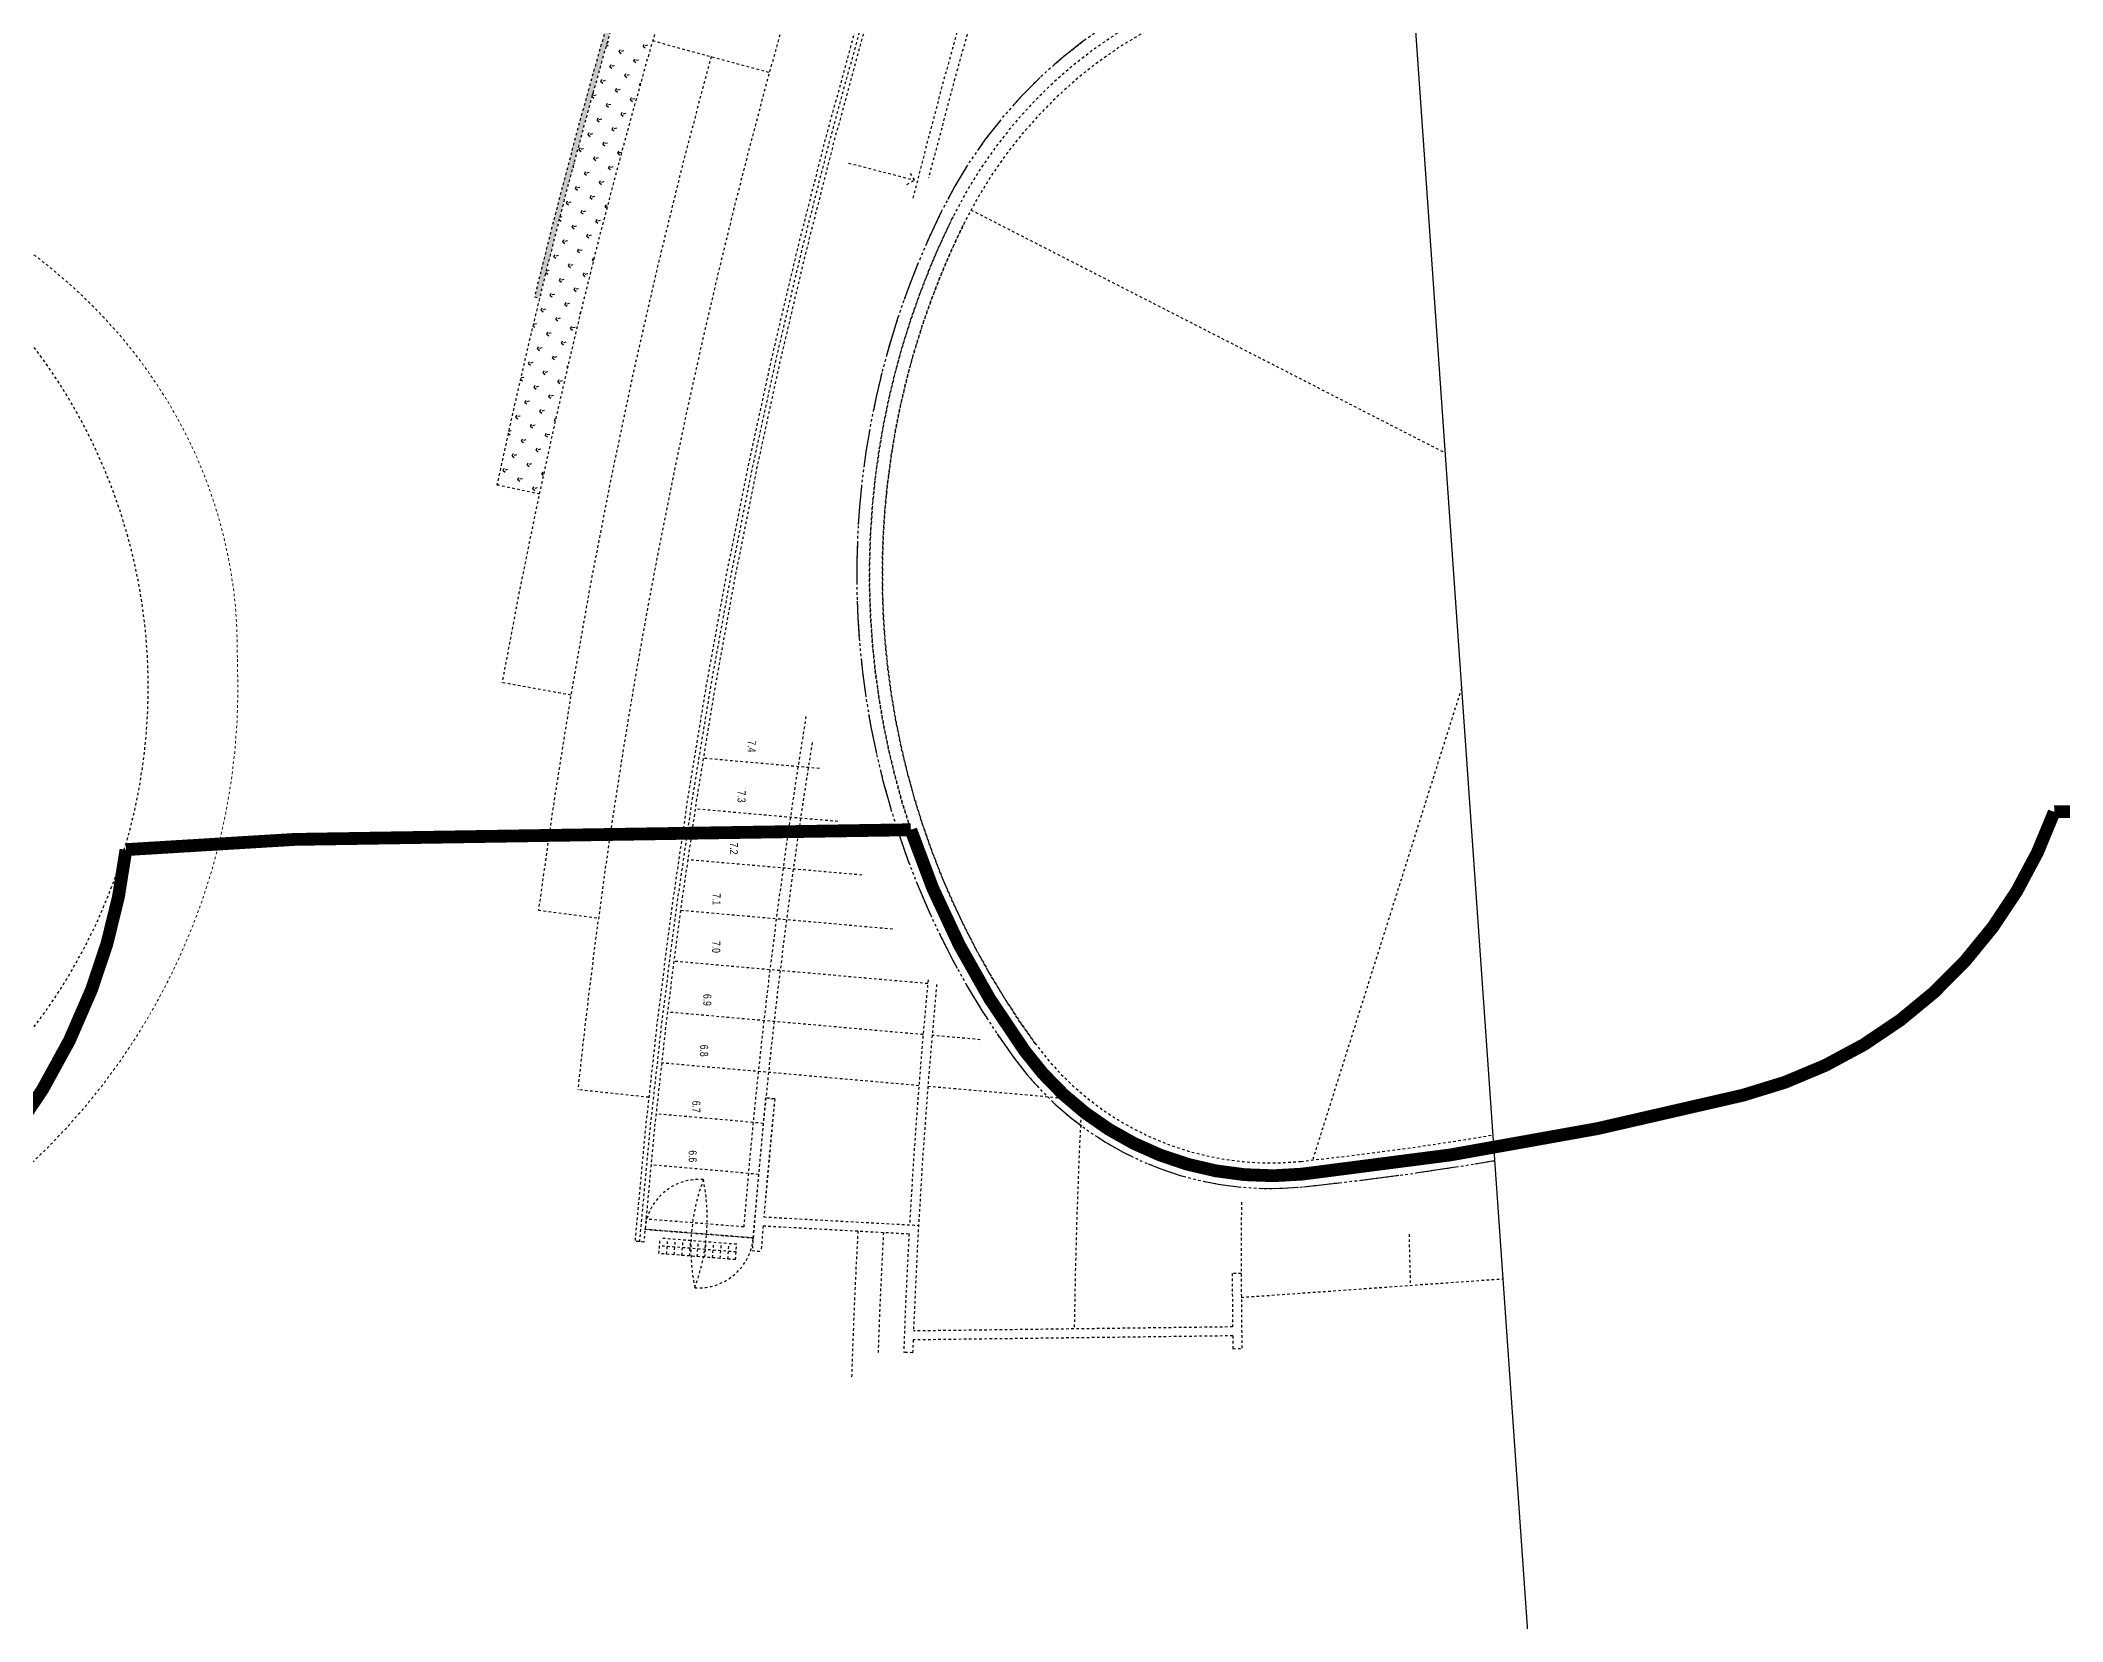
# Model space of a CAD drawing. Header units: millimetres. Extents: x 50357 to 985146, y 723188 to 1803594.
# Drawn here: x 830245.9 to 830324.9, y 818150 to 818211.7 of the extents above; entities that cross this region are included whole.
import ezdxf
from ezdxf.xclip import XClip

# ---------------------------------------------------------------- set-up
doc = ezdxf.new("R2010")
doc.units = ezdxf.units.MM
doc.header["$LTSCALE"] = 3
doc.header["$MEASUREMENT"] = 0
for name, pattern in [('DIVIDE', [1.25, 0.5, -0.25, 0, -0.25, 0, -0.25]), ('x-baseplan$0$DGN Style 2', [1.94727e-06, 0, -1.94727e-06]), ('x-baseplan$0$HIDDEN', [0.375, 0.25, -0.125]), ('x-boundary$0$DGN Style 4', [76.563414, 38.257796, -19.128898, 0.047822, -19.128898])]:
    doc.linetypes.add(name, pattern=pattern)
doc.layers.get('Defpoints').update_dxf_attribs({"color": 32})
doc.layers.add('00_Xref', color=7, linetype='Continuous')
doc.layers.add('x-baseplan$0$AR-SITE-TXT_AR_BS_', color=1, linetype='Continuous')
for name, color, linetype, true_color in [('x-baseplan$0$AR-ROAD_AR_BS_MI_', 7, 'Continuous', 0x6d6d6d), ('x-baseplan$0$AR-SITEROAD_AR_BS_', 7, 'Continuous', 0x6d6d6d), ('x-boundary$0$AR-SIMS_BL_', 7, 'x-boundary$0$DGN Style 4', 0xff0505)]:
    doc.layers.add(name, color=color, linetype=linetype, true_color=true_color)
doc.styles.add('x-baseplan$0$Style-ENGINEERING', font='ENGINEERING.shx')

# ---------------------------------------------------------------- blocks, each defined once
blk = doc.blocks.new('x-baseplan')
at = {"layer": 'x-baseplan$0$AR-SITEROAD_AR_BS_', "linetype": 'x-baseplan$0$DGN Style 2'}
blk.add_hatch(color=253, dxfattribs=at).paths.add_polyline_path([(834902.116, 818238.348), (834901.932, 818238.425, 0.037387), (834890.05, 818201.727), (834890.245, 818201.68, -0.037385)])
at = {"layer": 'x-baseplan$0$AR-ROAD_AR_BS_MI_', "linetype": 'x-baseplan$0$HIDDEN', "ltscale": 2}
blk.add_lwpolyline([(834948.628, 818196.996), (834949.85, 818193.602, -0.442552), (834937.368, 818170.061, -0.036377), (834920.082, 818166.965, -0.267536), (834908.782, 818171.988, -0.278995), (834905.945, 818205.081, -0.51297), (834935.497, 818209.978, 0.040904), (834944.672, 818202.22, -0.152379)], format="xyb", close=True, dxfattribs=at)
at = {"layer": 'x-baseplan$0$AR-ROAD_AR_BS_MI_', "linetype": 'x-baseplan$0$DGN Style 2'}
blk.add_arc((834852.969, 818186.486), 22, 277.55884, 77.85469, dxfattribs=at)
at = {"layer": 'x-baseplan$0$AR-ROAD_AR_BS_MI_', "linetype": 'x-baseplan$0$DGN Style 2', "lineweight": 0}
blk.add_arc((834852.969, 818186.486), 25.5, 277.74728, 2.44013, dxfattribs=at)
blk.add_rational_spline([(834857.577, 818208.294), (834878.73, 818205.98), (834878.446, 818187.571)], [0.950846654704, 0.76127643777, 0.999999999995], degree=2, dxfattribs=at)
at = {"layer": 'x-baseplan$0$AR-SITEROAD_AR_BS_', "color": 253, "linetype": 'x-baseplan$0$DGN Style 2'}
for p, q in [((834892.951, 818211.696), (834892.888, 818211.681)), ((834894.287, 818211.517), (834894.37, 818211.691)), ((834894.662, 818211.739), (834899.221, 818210.497)), ((834892.861, 818211.587), (834892.927, 818211.536)), ((834892.996, 818210.72), (834893.078, 818210.893)), ((834893.353, 818211.297), (834893.435, 818211.471)), ((834893.528, 818211.339), (834893.353, 818211.297)), ((834893.353, 818211.297), (834893.504, 818211.179)), ((834893.93, 818210.94), (834894.013, 818211.114)), ((834894.106, 818210.981), (834893.93, 818210.94)), ((834893.93, 818210.94), (834894.082, 818210.822)), ((834894.463, 818211.559), (834894.287, 818211.517)), ((834894.287, 818211.517), (834894.439, 818211.399)), ((834892.639, 818210.143), (834892.721, 818210.316)), ((834892.814, 818210.184), (834892.639, 818210.143)), ((834892.639, 818210.143), (834892.79, 818210.024)), ((834893.171, 818210.761), (834892.996, 818210.72)), ((834892.996, 818210.72), (834893.147, 818210.601)), ((834893.573, 818210.363), (834893.656, 818210.536)), ((834893.748, 818210.404), (834893.573, 818210.363)), ((834893.573, 818210.363), (834893.724, 818210.244)), ((834894.151, 818210.006), (834894.196, 818210.102)), ((834933.738, 818210.184), (834920.433, 818168.008)), ((834892.291, 818209.558), (834892.433, 818209.447)), ((834892.457, 818209.607), (834892.294, 818209.568)), ((834892.309, 818209.622), (834892.364, 818209.739)), ((834892.859, 818209.208), (834892.941, 818209.382)), ((834893.034, 818209.25), (834892.859, 818209.208)), ((834893.216, 818209.786), (834893.299, 818209.959)), ((834893.391, 818209.827), (834893.216, 818209.786)), ((834893.216, 818209.786), (834893.367, 818209.667)), ((834893.793, 818209.428), (834893.876, 818209.602)), ((834893.969, 818209.47), (834893.793, 818209.428)), ((834893.793, 818209.428), (834893.945, 818209.31)), ((834894.171, 818210.01), (834894.151, 818210.006)), ((834894.151, 818210.006), (834894.166, 818209.994)), ((834892.502, 818208.631), (834892.584, 818208.804)), ((834892.677, 818208.672), (834892.502, 818208.631)), ((834892.502, 818208.631), (834892.653, 818208.512)), ((834892.859, 818209.208), (834893.01, 818209.09)), ((834893.079, 818208.274), (834893.162, 818208.447)), ((834893.436, 818208.851), (834893.519, 818209.025)), ((834893.612, 818208.892), (834893.436, 818208.851)), ((834893.436, 818208.851), (834893.588, 818208.733)), ((834892.145, 818208.054), (834892.227, 818208.227)), ((834892.32, 818208.095), (834892.145, 818208.054)), ((834892.145, 818208.054), (834892.296, 818207.935)), ((834892.722, 818207.697), (834892.805, 818207.87)), ((834892.897, 818207.738), (834892.722, 818207.697)), ((834892.722, 818207.697), (834892.873, 818207.578)), ((834893.254, 818208.315), (834893.079, 818208.274)), ((834893.079, 818208.274), (834893.23, 818208.155)), ((834891.606, 818206.94), (834891.58, 818206.934)), ((834891.788, 818207.476), (834891.87, 818207.65)), ((834891.963, 818207.518), (834891.788, 818207.476)), ((834891.788, 818207.476), (834891.939, 818207.358)), ((834892.365, 818207.119), (834892.447, 818207.293)), ((834892.54, 818207.16), (834892.365, 818207.119)), ((834892.365, 818207.119), (834892.516, 818207.001)), ((834892.942, 818206.762), (834893.025, 818206.936)), ((834893.299, 818207.339), (834893.382, 818207.513)), ((834893.446, 818207.374), (834893.299, 818207.339)), ((834893.299, 818207.339), (834893.413, 818207.251)), ((834891.547, 818206.808), (834891.582, 818206.781)), ((834891.651, 818205.965), (834891.733, 818206.138)), ((834892.008, 818206.542), (834892.09, 818206.715)), ((834892.183, 818206.583), (834892.008, 818206.542)), ((834892.008, 818206.542), (834892.159, 818206.423)), ((834892.585, 818206.185), (834892.668, 818206.358)), ((834892.76, 818206.226), (834892.585, 818206.185)), ((834892.585, 818206.185), (834892.736, 818206.066)), ((834893.118, 818206.803), (834892.942, 818206.762)), ((834892.942, 818206.762), (834893.094, 818206.644)), ((834891.294, 818205.387), (834891.376, 818205.561)), ((834891.469, 818205.429), (834891.294, 818205.387)), ((834891.294, 818205.387), (834891.445, 818205.269)), ((834891.826, 818206.006), (834891.651, 818205.965)), ((834891.651, 818205.965), (834891.802, 818205.846)), ((834892.228, 818205.607), (834892.311, 818205.781)), ((834892.403, 818205.649), (834892.228, 818205.607)), ((834892.228, 818205.607), (834892.379, 818205.489)), ((834892.805, 818205.25), (834892.888, 818205.424)), ((834891.011, 818204.752), (834891.088, 818204.692)), ((834891.112, 818204.851), (834891.032, 818204.832)), ((834891.514, 818204.453), (834891.596, 818204.626)), ((834891.871, 818205.03), (834891.953, 818205.204)), ((834892.046, 818205.071), (834891.871, 818205.03)), ((834891.871, 818205.03), (834892.022, 818204.912)), ((834892.448, 818204.673), (834892.531, 818204.847)), ((834892.624, 818204.714), (834892.448, 818204.673)), ((834892.448, 818204.673), (834892.6, 818204.555)), ((834892.889, 818205.27), (834892.805, 818205.25)), ((834892.805, 818205.25), (834892.871, 818205.199)), ((834907.093, 818205.127), (834949.423, 818183.437)), ((834891.157, 818203.876), (834891.239, 818204.049)), ((834891.332, 818203.917), (834891.157, 818203.876)), ((834891.157, 818203.876), (834891.308, 818203.757)), ((834891.689, 818204.494), (834891.514, 818204.453)), ((834891.514, 818204.453), (834891.665, 818204.334)), ((834892.091, 818204.096), (834892.174, 818204.269)), ((834892.266, 818204.137), (834892.091, 818204.096)), ((834892.091, 818204.096), (834892.242, 818203.977)), ((834890.8, 818203.298), (834890.882, 818203.472)), ((834890.975, 818203.34), (834890.8, 818203.298)), ((834890.8, 818203.298), (834890.951, 818203.18)), ((834891.377, 818202.941), (834891.459, 818203.115)), ((834891.552, 818202.982), (834891.377, 818202.941)), ((834891.377, 818202.941), (834891.528, 818202.823)), ((834891.734, 818203.518), (834891.817, 818203.692)), ((834891.909, 818203.56), (834891.734, 818203.518)), ((834891.734, 818203.518), (834891.885, 818203.4)), ((834892.311, 818203.161), (834892.394, 818203.335)), ((834892.353, 818203.171), (834892.311, 818203.161)), ((834892.311, 818203.161), (834892.344, 818203.136)), ((834890.491, 818202.683), (834890.594, 818202.602)), ((834890.618, 818202.762), (834890.503, 818202.735)), ((834891.02, 818202.364), (834891.102, 818202.537)), ((834891.195, 818202.405), (834891.02, 818202.364)), ((834891.02, 818202.364), (834891.171, 818202.245)), ((834891.597, 818202.007), (834891.68, 818202.18)), ((834891.954, 818202.584), (834892.037, 818202.758)), ((834892.13, 818202.625), (834891.954, 818202.584)), ((834891.954, 818202.584), (834892.106, 818202.466)), ((834890.05, 818201.727), (834890.245, 818201.68)), ((834890.306, 818201.209), (834890.388, 818201.383)), ((834890.663, 818201.787), (834890.745, 818201.96)), ((834890.838, 818201.828), (834890.663, 818201.787)), ((834890.663, 818201.787), (834890.814, 818201.668)), ((834891.24, 818201.429), (834891.323, 818201.603)), ((834891.415, 818201.471), (834891.24, 818201.429)), ((834891.24, 818201.429), (834891.391, 818201.311)), ((834891.772, 818202.048), (834891.597, 818202.007)), ((834891.597, 818202.007), (834891.748, 818201.888)), ((834889.985, 818200.603), (834890.1, 818200.513)), ((834890.124, 818200.673), (834889.995, 818200.643)), ((834890.481, 818201.251), (834890.306, 818201.209)), ((834890.306, 818201.209), (834890.457, 818201.091)), ((834890.883, 818200.852), (834890.965, 818201.026)), ((834891.058, 818200.893), (834890.883, 818200.852)), ((834890.883, 818200.852), (834891.034, 818200.734)), ((834891.46, 818200.495), (834891.543, 818200.669)), ((834891.817, 818201.072), (834891.854, 818201.149)), ((834891.836, 818201.077), (834891.817, 818201.072)), ((834891.817, 818201.072), (834891.832, 818201.061)), ((834890.169, 818199.698), (834890.251, 818199.871)), ((834890.526, 818200.275), (834890.608, 818200.448)), ((834890.701, 818200.316), (834890.526, 818200.275)), ((834890.526, 818200.275), (834890.677, 818200.156)), ((834891.103, 818199.918), (834891.186, 818200.091)), ((834891.278, 818199.959), (834891.103, 818199.918)), ((834891.103, 818199.918), (834891.255, 818199.799)), ((834891.636, 818200.536), (834891.46, 818200.495)), ((834891.46, 818200.495), (834891.612, 818200.377)), ((834889.812, 818199.12), (834889.894, 818199.294)), ((834889.987, 818199.162), (834889.812, 818199.12)), ((834889.812, 818199.12), (834889.963, 818199.002)), ((834890.344, 818199.739), (834890.169, 818199.698)), ((834890.169, 818199.698), (834890.32, 818199.579)), ((834890.746, 818199.34), (834890.829, 818199.514)), ((834890.921, 818199.382), (834890.746, 818199.34)), ((834890.746, 818199.34), (834890.897, 818199.222)), ((834891.324, 818198.983), (834891.354, 818199.047)), ((834891.34, 818198.987), (834891.324, 818198.983)), ((834891.324, 818198.983), (834891.336, 818198.973)), ((834889.496, 818198.511), (834889.606, 818198.424)), ((834889.63, 818198.584), (834889.506, 818198.555)), ((834890.032, 818198.186), (834890.114, 818198.359)), ((834890.207, 818198.227), (834890.032, 818198.186)), ((834890.032, 818198.186), (834890.183, 818198.067)), ((834890.389, 818198.763), (834890.471, 818198.937)), ((834890.564, 818198.804), (834890.389, 818198.763)), ((834890.389, 818198.763), (834890.54, 818198.645)), ((834890.966, 818198.406), (834891.049, 818198.58)), ((834891.142, 818198.447), (834890.966, 818198.406)), ((834890.966, 818198.406), (834891.118, 818198.288)), ((834889.675, 818197.609), (834889.757, 818197.782)), ((834889.85, 818197.65), (834889.675, 818197.609)), ((834889.675, 818197.609), (834889.826, 818197.49)), ((834890.252, 818197.251), (834890.335, 818197.425)), ((834890.609, 818197.829), (834890.692, 818198.002)), ((834890.785, 818197.87), (834890.609, 818197.829)), ((834890.609, 818197.829), (834890.761, 818197.71)), ((834889.318, 818197.031), (834889.4, 818197.205)), ((834889.493, 818197.073), (834889.318, 818197.031)), ((834889.318, 818197.031), (834889.469, 818196.913)), ((834889.895, 818196.674), (834889.978, 818196.848)), ((834890.07, 818196.715), (834889.895, 818196.674)), ((834889.895, 818196.674), (834890.046, 818196.556)), ((834890.427, 818197.293), (834890.252, 818197.251)), ((834890.252, 818197.251), (834890.403, 818197.133)), ((834890.83, 818196.894), (834890.889, 818197.019)), ((834890.862, 818196.902), (834890.83, 818196.894)), ((834890.83, 818196.894), (834890.856, 818196.874)), ((834889.022, 818196.406), (834889.112, 818196.335)), ((834889.136, 818196.495), (834889.036, 818196.472)), ((834889.538, 818196.097), (834889.62, 818196.27)), ((834889.713, 818196.138), (834889.538, 818196.097)), ((834889.538, 818196.097), (834889.689, 818195.978)), ((834890.115, 818195.74), (834890.198, 818195.913)), ((834890.472, 818196.317), (834890.555, 818196.491)), ((834890.648, 818196.358), (834890.472, 818196.317)), ((834890.472, 818196.317), (834890.624, 818196.199)), ((834888.824, 818194.942), (834888.906, 818195.116)), ((834889.181, 818195.52), (834889.263, 818195.693)), ((834889.356, 818195.561), (834889.181, 818195.52)), ((834889.181, 818195.52), (834889.332, 818195.401)), ((834889.758, 818195.162), (834889.841, 818195.336)), ((834889.933, 818195.204), (834889.758, 818195.162)), ((834889.758, 818195.162), (834889.909, 818195.044)), ((834890.291, 818195.781), (834890.115, 818195.74)), ((834890.115, 818195.74), (834890.267, 818195.621)), ((834888.642, 818194.406), (834888.585, 818194.393)), ((834888.585, 818194.392), (834890.237, 818194.041)), ((834888.585, 818194.392), (834890.237, 818194.041)), ((834888.999, 818194.984), (834888.824, 818194.942)), ((834888.824, 818194.942), (834888.975, 818194.824)), ((834889.401, 818194.585), (834889.484, 818194.759)), ((834889.576, 818194.626), (834889.401, 818194.585)), ((834889.401, 818194.585), (834889.552, 818194.467)), ((834889.978, 818194.228), (834890.061, 818194.402)), ((834890.154, 818194.269), (834889.978, 818194.228)), ((834890.336, 818194.805), (834890.418, 818194.979)), ((834890.404, 818194.822), (834890.336, 818194.805)), ((834890.336, 818194.805), (834890.391, 818194.761)), ((834889.978, 818194.228), (834890.13, 818194.11)), ((834891.467, 818186.172), (834888.782, 818186.661)), ((834901.174, 818183.304), (834896.632, 818183.704)), ((834901.896, 818181.233), (834896.321, 818181.724)), ((834902.837, 818179.142), (834896.026, 818179.742)), ((834890.203, 818177.775), (834892.544, 818177.463)), ((834904.033, 818177.029), (834895.747, 818177.759)), ((834905.403, 818174.901), (834895.484, 818175.774)), ((834905.223, 818172.909), (834895.237, 818173.788)), ((834907.453, 818172.712), (834905.571, 818172.878)), ((834905.059, 818170.915), (834895.005, 818171.801)), ((834894.507, 818170.46), (834891.739, 818170.756)), ((834910.893, 818170.402), (834905.407, 818170.885)), ((834898.983, 818169.443), (834894.79, 818169.812)), ((834898.588, 818164.968), (834899.082, 818170.438)), ((834899.431, 818170.402), (834899.006, 818165.788)), ((834899.082, 818170.438), (834899.431, 818170.402)), ((834899.431, 818170.402), (834899.082, 818170.438)), ((834898.797, 818167.451), (834894.591, 818167.822)), ((834894.362, 818165.303), (834898.588, 818164.968)), ((834898.588, 818164.968), (834894.362, 818165.303)), ((834898.221, 818165.398), (834894.393, 818165.701)), ((834898.977, 818165.439), (834904.675, 818165.129)), ((834899.006, 818165.788), (834905.048, 818165.459)), ((834899.006, 818165.788), (834904.694, 818165.478)), ((834894.319, 818164.804), (834893.971, 818164.834)), ((834894.909, 818164.357), (834894.956, 818164.955)), ((834897.899, 818164.12), (834894.909, 818164.357)), ((834897.923, 818164.419), (834894.932, 818164.656)), ((834897.947, 818164.718), (834894.956, 818164.955)), ((834895.208, 818164.333), (834895.255, 818164.931)), ((834895.507, 818164.309), (834895.554, 818164.907)), ((834895.806, 818164.286), (834895.853, 818164.884)), ((834896.105, 818164.262), (834896.152, 818164.86)), ((834896.404, 818164.238), (834896.451, 818164.836)), ((834896.703, 818164.214), (834896.75, 818164.813)), ((834897.002, 818164.191), (834897.049, 818164.789)), ((834897.301, 818164.167), (834897.348, 818164.765)), ((834897.6, 818164.143), (834897.647, 818164.742)), ((834897.899, 818164.12), (834897.947, 818164.718)), ((834898.549, 818164.47), (834898.898, 818164.443)), ((834917.646, 818163.579), (834917.296, 818163.578)), ((834917.651, 818162.646), (834932.736, 818163.716)), ((834917.315, 818161.141), (834904.834, 818160.982)), ((834917.311, 818161.491), (834904.847, 818161.332)), ((834904.816, 818160.482), (834904.466, 818160.495)), ((834917.322, 818160.641), (834917.672, 818160.646))]:
    blk.add_line(p, q, dxfattribs=at)
at = {"layer": 'x-baseplan$0$AR-SITEROAD_AR_BS_', "color": 253, "linetype": 'x-baseplan$0$DGN Style 2', "extrusion": (0, 0, -1)}
for p, q in [((834902.317, 818206.956), (834904.884, 818206.295)), ((834904.594, 818206.124), (834904.884, 818206.295)), ((834904.884, 818206.295), (834904.713, 818206.585))]:
    blk.add_line(p, q, dxfattribs=at)
at = {"layer": 'x-baseplan$0$AR-SITEROAD_AR_BS_', "color": 253, "linetype": 'x-baseplan$0$DGN Style 2'}
for centre, radius, start, end in [((835145.166, 818145.44), 247.35, 151.20952, 165.73669), ((835141.046, 818140.736), 258.1, 157.77765, 168.00137), ((835141.046, 818140.736), 258.3, 157.77765, 166.34203), ((835143.793, 818143.872), 250.7, 159.2204, 175.20366), ((835143.793, 818143.872), 250.525, 159.2204, 175.20366), ((835143.793, 818143.872), 250.35, 159.2204, 175.20366), ((835145.166, 818145.44), 247.75, 161.67154, 165.96136), ((834922.48, 818196.918), 18.44, 45.09592, 153.72179), ((834922.48, 818196.918), 17.94, 45.09592, 153.72125), ((835141.046, 818140.736), 256.411, 163.33263, 169.68217), ((834922.48, 818196.918), 17.44, 45.09592, 153.72125), ((835143.793, 818143.872), 253.484, 164.18975, 173.91189), ((835143.793, 818143.872), 255.846, 164.76156, 172.38501), ((834934.71, 818190.879), 32.08, 153.72156, 216.07686), ((834934.71, 818190.879), 31.58, 153.72125, 216.07686), ((834934.71, 818190.879), 31.08, 153.72125, 216.07686), ((835145.166, 818145.44), 247.75, 170.73196, 175.37926), ((835145.166, 818145.44), 247.35, 170.95665, 175.58756), ((835145.166, 818145.44), 247.35, 170.95665, 175.47177), ((835150.659, 818151.711), 246.35, 174.56446, 176.79646), ((835150.659, 818151.711), 246, 174.59813, 177.75867), ((834918.79, 818179.28), 11.883, 216.07686, 275.9886), ((834918.79, 818179.28), 11.383, 216.07686, 275.9886), ((834918.79, 818179.28), 11.383, 216.07686, 275.9886), ((834918.79, 818179.28), 12.383, 216.07686, 275.9886), ((834907.474, 818287.155), 119.85, 275.9886, 284.32195), ((834907.474, 818287.155), 120.35, 275.9886, 284.32195), ((835145.166, 818145.44), 247, 174.19955, 175.2744), ((835156.152, 818157.983), 245.05, 177.19406, 179.19821), ((834907.474, 818287.155), 120.85, 275.9886, 284.32195), ((834896.475, 818165.135), 2.12, 85.47032, 175.47177), ((834903.793, 818164.556), 7.641, 159.36294, 191.5806), ((834889.157, 818165.715), 7.641, 339.36294, 11.5806), ((835161.645, 818164.255), 244, 179.50435, 180.84737), ((835145.166, 818145.44), 247, 175.35562, 175.58759), ((835150.659, 818151.711), 248.35, 176.87786, 178.19674), ((835150.659, 818151.711), 247.35, 176.87786, 177.98853), ((835150.659, 818151.711), 246.35, 176.87786, 177.95674), ((835167.139, 818170.526), 243, 181.27742, 181.74789), ((834896.475, 818165.135), 2.12, 265.47177, 355.47177), ((835161.645, 818164.255), 244.35, 180.15855, 180.64807), ((835161.645, 818164.255), 244.35, 180.73014, 180.84738), ((835150.659, 818151.711), 246, 177.84029, 177.95674)]:
    blk.add_arc(centre, radius, start, end, dxfattribs=at)
at = {"layer": 'x-baseplan$0$AR-SITEROAD_AR_BS_', "color": 253, "linetype": 'x-baseplan$0$DGN Style 2', "extrusion": (0, 0, -1)}
for radius in [31.58, 31.08]:
    blk.add_arc((-834934.71, 818190.879), radius, 323.92314, 26.27875, dxfattribs=at)
at = {"layer": 'x-baseplan$0$AR-SITE-TXT_AR_BS_', "linetype": 'x-baseplan$0$DGN Style 2', "style": 'x-baseplan$0$Style-ENGINEERING', "width": 0.8}
for s, p in [('7.4', (834898.376, 818184.402)), ('7.3', (834897.98, 818182.439)), ('7.2', (834897.681, 818180.411)), ('7.1', (834897.002, 818178.43)), ('7.0', (834896.988, 818176.566)), ('6.9', (834896.642, 818174.497)), ('6.8', (834896.516, 818172.512)), ('6.7', (834896.213, 818170.325)), ('6.6', (834896.071, 818168.389))]:
    blk.add_text(s, height=0.3125, rotation=269.99992, dxfattribs=at).set_placement(p)

msp = doc.modelspace()

# ---------------------------------------------------------------- linework, layer by layer
at = {"layer": 'Defpoints', "elevation": 0.0001}
msp.add_lwpolyline([(829577.5895, 818417.7788), (830281.8174, 818467.0097), (830331.1975, 817760.6489), (829626.9695, 817711.418)], close=True, dxfattribs=at)
at = {"layer": 'x-boundary$0$AR-SIMS_BL_', "linetype": 'DIVIDE', "ltscale": 100, "const_width": 0.5, "flags": 128}
msp.add_lwpolyline([(830421.4603, 817983.187), (829927.4203, 817919.53), (829799.1823, 817870.527), (829790.4573, 817865.696), (829758.6593, 817838.339), (829748.5253, 817828.353), (829731.4973, 817806.204), (829719.1833, 817785.985), (829714.6143, 817778.228), (829709.8043, 817763.541), (829704.7063, 817754.386), (829697.7243, 817751.133), (829631.8793, 817748.878), (829608.1743, 817748.661), (829577.9213, 817748.836), (829544.9303, 817749.703), (829480.8173, 817749.39), (829470.3073, 817750.288), (829456.0593, 817753.147), (829455.1313, 817754.682), (829450.7323, 817754.941), (829443.6703, 817749.278), (829434.6983, 817748.673), (829419.6063, 817752.193), (829388.1423, 817774.957, -0.0868696), (829330.1513, 817841.557), (829326.5653, 817849.526), (829325.1853, 817873.199), (829325.6963, 817999.932), (829326.2943, 818019.469), (829325.7823, 818024.558), (829325.7783, 818042.647), (829324.1743, 818071.095), (829325.5493, 818103.034, -0.0940633), (829350.7409, 818171.0835, -0.0902781), (829384.4713, 818209.372), (829384.9343, 818241.21, -0.0189096), (829386.4703, 818271.75), (829615.2203, 818271.919), (829704.0113, 818399.497), (829741.7573, 818373.349), (829731.0113, 818358.183), (829721.2403, 818343.554), (829716.0813, 818336.18), (829706.3403, 818321.969), (829715.5743, 818315.216), (829711.8093, 818309.828), (829703.7323, 818297.509), (829697.2433, 818288.942, -0.1752059), (829690.4223, 818286.336), (829681.5343, 818287.923, 0.2323257), (829668.4143, 818283.101, 0.1362325), (829661.1463, 818270.395), (829652.3613, 818250.389), (829646.1803, 818237.545), (829639.8393, 818226.052), (829627.8473, 818207.069), (829617.9353, 818191.422), (829605.2153, 818171.079), (829593.5793, 818151.816), (829589.4173, 818145.524), (829584.7463, 818137.723), (829551.0583, 818082.258), (829543.4983, 818069.588), (829534.6903, 818055.423, 0.2107846), (829533.1303, 818024.07, 0.1803051), (829550.4443, 818003.891, 0.1721578), (829574.9653, 817999.157, 0.1021896), (829588.5963, 818003.679), (829596.3693, 818008.735), (829611.7893, 818018.98), (829639.5613, 818037.348), (829672.2633, 818058.952), (829685.6043, 818067.872), (829727.7433, 818095.842, 0.0821189), (829735.7533, 818101.886, -0.0111337), (829745.2473, 818110.415), (829753.9933, 818118.816), (829758.8103, 818114.163), (829762.6453, 818117.774), (829769.9653, 818124.931), (829790.2773, 818144.448), (829798.4313, 818152.193), (829801.4083, 818152.175), (829803.5313, 818156.445, -0.6859753), (829809.0173, 818155.332, -0.0959867), (829808.9553, 818152.667), (829813.4653, 818169.874), (829834.8623, 818175.04, -0.2423535), (829819.8133, 818128.772), (829870.4053, 818132.308), (829867.6293, 818172.006), (829873.9463, 818180.933, 0.1039453), (829908.8823, 818164.791, 0.0281485), (829935.7033, 818159.716), (829946.0683, 818156.56, 0.0121811), (829955.3373, 818154.03, 0.0118169), (829964.8653, 818153.626, 0.018959), (830002.7953, 818154.46), (830005.7253, 818155.389), (830009.7393, 818155.668), (830012.7693, 818155.154, 0.0049787), (830022.7543, 818156.042), (830036.0313, 818157.365, -0.0231603), (830068.0675, 818159.0629), (830223.8183, 818160.097), (830228.4173, 818160.197), (830232.4673, 818160.663), (830236.3963, 818161.751, 0.0889442), (830243.4323, 818167.266, 0.0912828), (830247.9403, 818174.674, 0.0618581), (830249.2823, 818180.136), (830255.8743, 818180.535), (830279.9283, 818180.912, 0.0773406), (830284.374, 818172.2777, 0.267473), (830295.2135, 818167.4601, 0.0363773), (830312.4285, 818170.543, 0.2494227), (830324.5803, 818181.612), (830341.3073, 818181.874), (830466.9963, 818189.748), (830494.8753, 818191.557), (830496.9853, 818186.835, 0.0736969), (830501.0913, 818181.809), (830582.4593, 818194.473), (830583.8843, 818185.317), (830597.2633, 818190.193), (830602.6723, 818191.158, 0.0490537), (830631.8723, 818199.396), (830712.2023, 818204.417, -0.0621863), (830711.6952, 818151.7194, 0.0557122), (830710.5338, 818100.1676), (830711.1793, 818092.916), (830714.4713, 818073.766), (830717.4063, 818056.387), (830721.2283, 818019.358), (830641.4663, 818008.057), (830545.9623, 817999.878), (830497.1193, 817993.58), (830497.1993, 817992.704), (830467.1193, 817988.807), (830455.4773, 817987.084), (830447.0523, 817986.218), (830421.5433, 817982.99)], format="xyb", close=True, dxfattribs=at)

# ---------------------------------------------------------------- block references
at = {"layer": '00_Xref'}
ref = msp.add_blockref('x-baseplan', (-4624.8147, 0), dxfattribs=at)
XClip(ref).set_block_clipping_path([(834202.4041511728, 818417.7787976696), (834906.6320897909, 818467.0097314056), (834956.0121295976, 817760.6488927433), (834251.7841909796, 817711.4179590072)])

doc.saveas('drawing.dxf')
